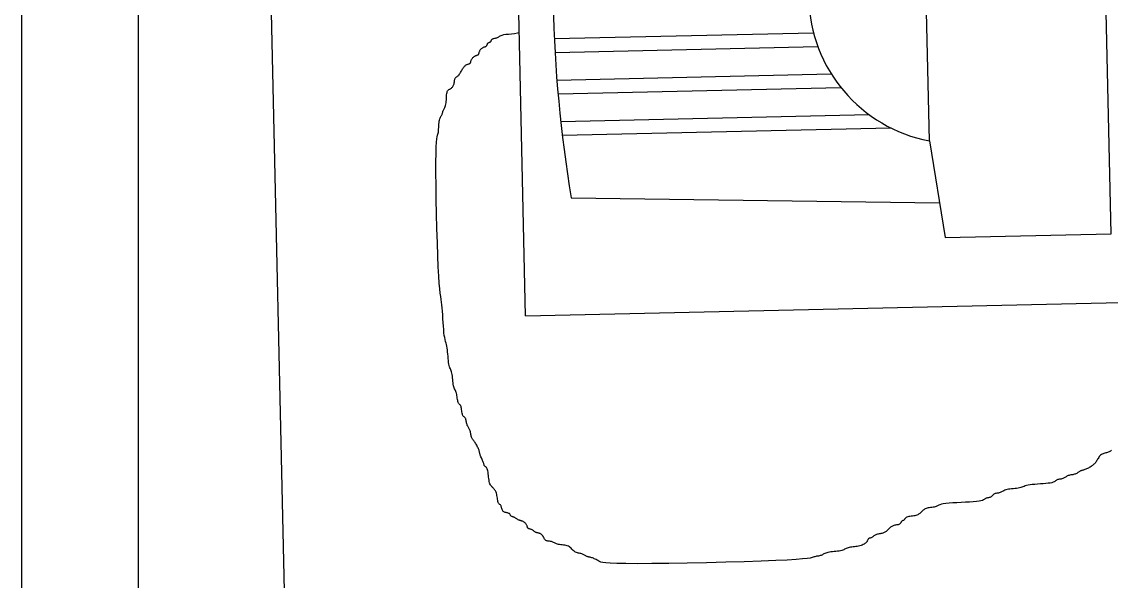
# Model space of a CAD drawing. Header units: millimetres. Extents: x 686.5 to 717.1, y 236.1 to 261.6.
# Drawn here: x 714.9115 to 715.0866, y 241.7145 to 241.8044 of the extents above; entities that cross this region are included whole.
import ezdxf

# ---------------------------------------------------------------- set-up
doc = ezdxf.new("R2010")
doc.units = ezdxf.units.MM
doc.linetypes.add('ACAD_ISO04W100', pattern=[30.5, 24, -3, 0.5, -3])
for name, color, linetype in [('3', 1, 'Continuous'), ('EJE', 4, 'ACAD_ISO04W100'), ('MUE', 2, 'Continuous'), ('MURO1', 3, 'Continuous')]:
    doc.layers.add(name, color=color, linetype=linetype)

# ---------------------------------------------------------------- blocks, each defined once
blk = doc.blocks.new('ESCRITORIO1')
at = {"layer": '3', "color": 2}
for p, q in [((0.6172, 0.41788), (-0.52447, 0.44675)), ((-0.24554, 0.32931), (-0.24491, 0.32955)), ((-0.24491, 0.32955), (-0.24425, 0.32978)), ((-0.24425, 0.32978), (-0.24354, 0.33)), ((-0.24354, 0.33), (-0.24273, 0.3302)), ((-0.24273, 0.3302), (-0.24179, 0.33037)), ((-0.24179, 0.33037), (-0.2407, 0.33049)), ((-0.2407, 0.33049), (-0.23947, 0.33058)), ((-0.23947, 0.33058), (-0.23815, 0.33064)), ((-0.23815, 0.33064), (-0.23677, 0.33069)), ((-0.23677, 0.33069), (-0.23538, 0.33074)), ((-0.23538, 0.33074), (-0.23399, 0.3308)), ((-0.23399, 0.3308), (-0.23266, 0.33089)), ((-0.23266, 0.33089), (-0.23142, 0.331)), ((-0.23142, 0.331), (-0.23029, 0.33116)), ((-0.23029, 0.33116), (-0.22923, 0.33136)), ((-0.22923, 0.33136), (-0.22819, 0.33157)), ((-0.22819, 0.33157), (-0.22712, 0.3318)), ((-0.22712, 0.3318), (-0.22597, 0.33202)), ((-0.22597, 0.33202), (-0.22468, 0.33223)), ((-0.22468, 0.33223), (-0.2232, 0.33241)), ((-0.2232, 0.33241), (-0.22148, 0.33255)), ((-0.22148, 0.33255), (-0.21948, 0.33265)), ((-0.21948, 0.33265), (-0.21727, 0.33271)), ((-0.21727, 0.33271), (-0.2149, 0.33275)), ((-0.2149, 0.33275), (-0.21247, 0.33277)), ((-0.21247, 0.33277), (-0.21003, 0.3328)), ((-0.21003, 0.3328), (-0.20767, 0.33284)), ((-0.20767, 0.33284), (-0.20545, 0.3329)), ((-0.20545, 0.3329), (-0.20346, 0.333)), ((-0.20346, 0.333), (-0.20171, 0.33314)), ((-0.20171, 0.33314), (-0.20003, 0.33332)), ((-0.20003, 0.33332), (-0.1982, 0.33351)), ((-0.1982, 0.33351), (-0.19601, 0.33371)), ((-0.19601, 0.33371), (-0.19322, 0.33389)), ((-0.19322, 0.33389), (-0.18963, 0.33404)), ((-0.18963, 0.33404), (-0.185, 0.33414)), ((-0.185, 0.33414), (-0.17911, 0.33418)), ((-0.17911, 0.33418), (-0.17186, 0.33415)), ((-0.17186, 0.33415), (-0.1635, 0.33404)), ((-0.1635, 0.33404), (-0.15443, 0.33387)), ((-0.15443, 0.33387), (-0.14502, 0.33366)), ((-0.14502, 0.33366), (-0.13566, 0.3334)), ((-0.13566, 0.3334), (-0.12672, 0.33311)), ((-0.12672, 0.33311), (-0.11858, 0.3328)), ((-0.11858, 0.3328), (-0.11162, 0.33247)), ((-0.11162, 0.33247), (-0.10613, 0.33215)), ((-0.10613, 0.33215), (-0.10198, 0.33182)), ((-0.10198, 0.33182), (-0.09896, 0.33151)), ((-0.09896, 0.33151), (-0.09686, 0.3312)), ((-0.09686, 0.3312), (-0.09544, 0.33091)), ((-0.09544, 0.33091), (-0.09451, 0.33065)), ((-0.09451, 0.33065), (-0.09384, 0.33041)), ((-0.09384, 0.33041), (-0.09322, 0.33021)), ((-0.09322, 0.33021), (-0.09247, 0.33004)), ((-0.09247, 0.33004), (-0.09159, 0.3299)), ((-0.09159, 0.3299), (-0.09061, 0.32978)), ((-0.09061, 0.32978), (-0.08958, 0.32967)), ((-0.08958, 0.32967), (-0.08852, 0.32955)), ((-0.08852, 0.32955), (-0.08748, 0.32943)), ((-0.08748, 0.32943), (-0.08649, 0.32929)), ((-0.27616, 0.32224), (-0.27593, 0.32248)), ((-0.27593, 0.32248), (-0.27565, 0.32272)), ((-0.27565, 0.32272), (-0.27529, 0.32293)), ((-0.27529, 0.32293), (-0.27484, 0.3231)), ((-0.27484, 0.3231), (-0.27427, 0.32324)), ((-0.27427, 0.32324), (-0.27361, 0.32334)), ((-0.27361, 0.32334), (-0.27289, 0.32342)), ((-0.27289, 0.32342), (-0.27213, 0.32349)), ((-0.27213, 0.32349), (-0.27137, 0.32355)), ((-0.27137, 0.32355), (-0.27065, 0.32363)), ((-0.27065, 0.32363), (-0.26999, 0.32373)), ((-0.26999, 0.32373), (-0.26942, 0.32387)), ((-0.26942, 0.32387), (-0.26897, 0.32404)), ((-0.26897, 0.32404), (-0.26861, 0.32425)), ((-0.26861, 0.32425), (-0.26831, 0.32449)), ((-0.26831, 0.32449), (-0.26805, 0.32473)), ((-0.26805, 0.32473), (-0.26778, 0.32498)), ((-0.26778, 0.32498), (-0.26749, 0.32521)), ((-0.26749, 0.32521), (-0.26713, 0.32542)), ((-0.26713, 0.32542), (-0.26667, 0.3256)), ((-0.26667, 0.3256), (-0.26611, 0.32573)), ((-0.26611, 0.32573), (-0.26544, 0.32583)), ((-0.26544, 0.32583), (-0.2647, 0.32591)), ((-0.2647, 0.32591), (-0.26391, 0.32598)), ((-0.26391, 0.32598), (-0.2631, 0.32604)), ((-0.2631, 0.32604), (-0.26229, 0.32612)), ((-0.26229, 0.32612), (-0.26152, 0.32622)), ((-0.26152, 0.32622), (-0.2608, 0.32635)), ((-0.2608, 0.32635), (-0.26016, 0.32652)), ((-0.26016, 0.32652), (-0.25958, 0.32672)), ((-0.25958, 0.32672), (-0.25902, 0.32695)), ((-0.25902, 0.32695), (-0.25847, 0.32719)), ((-0.25847, 0.32719), (-0.2579, 0.32743)), ((-0.2579, 0.32743), (-0.25729, 0.32765)), ((-0.25729, 0.32765), (-0.2566, 0.32785)), ((-0.2566, 0.32785), (-0.25581, 0.32802)), ((-0.25581, 0.32802), (-0.2549, 0.32815)), ((-0.2549, 0.32815), (-0.2539, 0.32824)), ((-0.2539, 0.32824), (-0.25284, 0.32831)), ((-0.25284, 0.32831), (-0.25175, 0.32837)), ((-0.25175, 0.32837), (-0.25065, 0.32843)), ((-0.25065, 0.32843), (-0.24959, 0.3285)), ((-0.24959, 0.3285), (-0.24859, 0.32859)), ((-0.24859, 0.32859), (-0.24769, 0.32872)), ((-0.24769, 0.32872), (-0.24689, 0.32888)), ((-0.24689, 0.32888), (-0.24619, 0.32909)), ((-0.24619, 0.32909), (-0.24554, 0.32931)), ((-0.08649, 0.32929), (-0.0856, 0.32912)), ((-0.0856, 0.32912), (-0.08482, 0.32891)), ((-0.08482, 0.32891), (-0.08415, 0.32867)), ((-0.08415, 0.32867), (-0.08358, 0.32842)), ((-0.08358, 0.32842), (-0.08309, 0.32815)), ((-0.08309, 0.32815), (-0.08266, 0.32789)), ((-0.08266, 0.32789), (-0.08228, 0.32764)), ((-0.08228, 0.32764), (-0.08193, 0.32741)), ((-0.08193, 0.32741), (-0.08159, 0.32722)), ((-0.08159, 0.32722), (-0.08126, 0.32706)), ((-0.08126, 0.32706), (-0.08092, 0.32693)), ((-0.08092, 0.32693), (-0.08059, 0.32683)), ((-0.08059, 0.32683), (-0.08025, 0.32673)), ((-0.08025, 0.32673), (-0.07992, 0.32664)), ((-0.07992, 0.32664), (-0.07958, 0.32653)), ((-0.07958, 0.32653), (-0.07925, 0.32641)), ((-0.07925, 0.32641), (-0.07892, 0.32625)), ((-0.07892, 0.32625), (-0.07858, 0.32605)), ((-0.07858, 0.32605), (-0.07823, 0.32582)), ((-0.07823, 0.32582), (-0.07785, 0.32557)), ((-0.07785, 0.32557), (-0.07742, 0.32531)), ((-0.07742, 0.32531), (-0.07693, 0.32505)), ((-0.07693, 0.32505), (-0.07636, 0.32479)), ((-0.07636, 0.32479), (-0.07569, 0.32456)), ((-0.07569, 0.32456), (-0.07491, 0.32435)), ((-0.07491, 0.32435), (-0.07401, 0.32418)), ((-0.07401, 0.32418), (-0.07303, 0.32403)), ((-0.07303, 0.32403), (-0.07199, 0.32391)), ((-0.07199, 0.32391), (-0.07093, 0.3238)), ((-0.07093, 0.3238), (-0.06989, 0.32368)), ((-0.06989, 0.32368), (-0.06892, 0.32356)), ((-0.06892, 0.32356), (-0.06803, 0.32342)), ((-0.06803, 0.32342), (-0.06729, 0.32325)), ((-0.06729, 0.32325), (-0.06669, 0.32305)), ((-0.06669, 0.32305), (-0.06625, 0.32281)), ((-0.06625, 0.32281), (-0.06592, 0.32255)), ((-0.06592, 0.32255), (-0.06568, 0.32226)), ((-0.29413, 0.31527), (-0.29357, 0.31559)), ((-0.29357, 0.31559), (-0.29303, 0.31591)), ((-0.29303, 0.31591), (-0.29254, 0.31624)), ((-0.29254, 0.31624), (-0.29207, 0.31656)), ((-0.29207, 0.31656), (-0.29163, 0.31687)), ((-0.29163, 0.31687), (-0.2912, 0.31716)), ((-0.2912, 0.31716), (-0.29077, 0.31743)), ((-0.29077, 0.31743), (-0.29033, 0.31768)), ((-0.29033, 0.31768), (-0.28987, 0.3179)), ((-0.28987, 0.3179), (-0.28938, 0.31807)), ((-0.28938, 0.31807), (-0.28885, 0.31821)), ((-0.28885, 0.31821), (-0.28829, 0.31831)), ((-0.28829, 0.31831), (-0.28771, 0.31839)), ((-0.28771, 0.31839), (-0.28711, 0.31846)), ((-0.28711, 0.31846), (-0.28652, 0.31854)), ((-0.28652, 0.31854), (-0.28594, 0.31862)), ((-0.28594, 0.31862), (-0.28538, 0.31872)), ((-0.28538, 0.31872), (-0.28485, 0.31886)), ((-0.28485, 0.31886), (-0.28436, 0.31903)), ((-0.28436, 0.31903), (-0.2839, 0.31924)), ((-0.2839, 0.31924), (-0.28346, 0.31947)), ((-0.28346, 0.31947), (-0.28303, 0.31971)), ((-0.28303, 0.31971), (-0.2826, 0.31995)), ((-0.2826, 0.31995), (-0.28216, 0.32018)), ((-0.28216, 0.32018), (-0.2817, 0.32039)), ((-0.2817, 0.32039), (-0.28121, 0.32057)), ((-0.28121, 0.32057), (-0.28068, 0.3207)), ((-0.28068, 0.3207), (-0.28013, 0.3208)), ((-0.28013, 0.3208), (-0.27956, 0.32089)), ((-0.27956, 0.32089), (-0.279, 0.32096)), ((-0.279, 0.32096), (-0.27847, 0.32103)), ((-0.27847, 0.32103), (-0.27797, 0.32112)), ((-0.27797, 0.32112), (-0.27752, 0.32122)), ((-0.27752, 0.32122), (-0.27714, 0.32136)), ((-0.27714, 0.32136), (-0.27683, 0.32154)), ((-0.27683, 0.32154), (-0.27658, 0.32176)), ((-0.27658, 0.32176), (-0.27637, 0.32199)), ((-0.27637, 0.32199), (-0.27616, 0.32224)), ((-0.06568, 0.32226), (-0.0655, 0.32195)), ((-0.0655, 0.32195), (-0.06536, 0.32162)), ((-0.06536, 0.32162), (-0.06524, 0.32129)), ((-0.06524, 0.32129), (-0.06509, 0.32095)), ((-0.06509, 0.32095), (-0.06491, 0.32061)), ((-0.06491, 0.32061), (-0.06469, 0.32027)), ((-0.06469, 0.32027), (-0.06442, 0.31994)), ((-0.06442, 0.31994), (-0.06411, 0.31963)), ((-0.06411, 0.31963), (-0.06376, 0.31934)), ((-0.06376, 0.31934), (-0.06337, 0.31907)), ((-0.06337, 0.31907), (-0.06293, 0.31883)), ((-0.06293, 0.31883), (-0.06245, 0.31863)), ((-0.06245, 0.31863), (-0.06193, 0.31847)), ((-0.06193, 0.31847), (-0.06138, 0.31834)), ((-0.06138, 0.31834), (-0.06082, 0.31823)), ((-0.06082, 0.31823), (-0.06027, 0.31813)), ((-0.06027, 0.31813), (-0.05973, 0.31803)), ((-0.05973, 0.31803), (-0.05924, 0.31792)), ((-0.05924, 0.31792), (-0.0588, 0.31779)), ((-0.0588, 0.31779), (-0.05842, 0.31763)), ((-0.05842, 0.31763), (-0.05813, 0.31744)), ((-0.05813, 0.31744), (-0.0579, 0.3172)), ((-0.0579, 0.3172), (-0.05771, 0.31694)), ((-0.05771, 0.31694), (-0.05755, 0.31665)), ((-0.05755, 0.31665), (-0.05738, 0.31634)), ((-0.05738, 0.31634), (-0.0572, 0.31602)), ((-0.0572, 0.31602), (-0.05697, 0.31568)), ((-0.05697, 0.31568), (-0.05668, 0.31534)), ((-0.05668, 0.31534), (-0.05631, 0.31499)), ((-0.3155, 0.3083), (-0.31444, 0.30836)), ((-0.31444, 0.30836), (-0.3134, 0.30842)), ((-0.3134, 0.30842), (-0.31242, 0.30849)), ((-0.31242, 0.30849), (-0.31153, 0.30858)), ((-0.31153, 0.30858), (-0.31077, 0.30871)), ((-0.31077, 0.30871), (-0.31017, 0.30889)), ((-0.31017, 0.30889), (-0.30971, 0.3091)), ((-0.30971, 0.3091), (-0.30937, 0.30933)), ((-0.30937, 0.30933), (-0.30912, 0.30957)), ((-0.30912, 0.30957), (-0.30893, 0.30982)), ((-0.30893, 0.30982), (-0.30878, 0.31006)), ((-0.30878, 0.31006), (-0.30863, 0.31027)), ((-0.30863, 0.31027), (-0.30848, 0.31046)), ((-0.30848, 0.31046), (-0.30828, 0.3106)), ((-0.30828, 0.3106), (-0.30805, 0.31071)), ((-0.30805, 0.31071), (-0.30777, 0.3108)), ((-0.30777, 0.3108), (-0.30745, 0.31088)), ((-0.30745, 0.31088), (-0.30709, 0.31096)), ((-0.30709, 0.31096), (-0.30669, 0.31104)), ((-0.30669, 0.31104), (-0.30624, 0.31115)), ((-0.30624, 0.31115), (-0.30576, 0.31129)), ((-0.30576, 0.31129), (-0.30522, 0.31146)), ((-0.30522, 0.31146), (-0.30466, 0.31167)), ((-0.30466, 0.31167), (-0.30408, 0.31189)), ((-0.30408, 0.31189), (-0.30348, 0.31213)), ((-0.30348, 0.31213), (-0.30289, 0.31237)), ((-0.30289, 0.31237), (-0.3023, 0.31259)), ((-0.3023, 0.31259), (-0.30174, 0.3128)), ((-0.30174, 0.3128), (-0.30121, 0.31297)), ((-0.30121, 0.31297), (-0.30072, 0.31311)), ((-0.30072, 0.31311), (-0.30026, 0.31322)), ((-0.30026, 0.31322), (-0.29983, 0.3133)), ((-0.29983, 0.3133), (-0.2994, 0.31338)), ((-0.2994, 0.31338), (-0.29897, 0.31345)), ((-0.29897, 0.31345), (-0.29854, 0.31354)), ((-0.29854, 0.31354), (-0.29808, 0.31364)), ((-0.29808, 0.31364), (-0.29759, 0.31378)), ((-0.29759, 0.31378), (-0.29706, 0.31396)), ((-0.29706, 0.31396), (-0.29649, 0.31417)), ((-0.29649, 0.31417), (-0.29591, 0.31441)), ((-0.29591, 0.31441), (-0.29531, 0.31468)), ((-0.29531, 0.31468), (-0.29472, 0.31497)), ((-0.29472, 0.31497), (-0.29413, 0.31527)), ((-0.05631, 0.31499), (-0.05587, 0.31464)), ((-0.05587, 0.31464), (-0.05538, 0.31429)), ((-0.05538, 0.31429), (-0.05486, 0.31394)), ((-0.05486, 0.31394), (-0.05431, 0.31359)), ((-0.05431, 0.31359), (-0.05376, 0.31324)), ((-0.05376, 0.31324), (-0.05321, 0.31289)), ((-0.05321, 0.31289), (-0.0527, 0.31254)), ((-0.0527, 0.31254), (-0.05222, 0.31219)), ((-0.05222, 0.31219), (-0.05179, 0.31184)), ((-0.05179, 0.31184), (-0.0514, 0.31149)), ((-0.0514, 0.31149), (-0.05105, 0.31115)), ((-0.05105, 0.31115), (-0.05074, 0.3108)), ((-0.05074, 0.3108), (-0.05047, 0.31046)), ((-0.05047, 0.31046), (-0.05025, 0.31011)), ((-0.05025, 0.31011), (-0.05007, 0.30977)), ((-0.05007, 0.30977), (-0.04993, 0.30943)), ((-0.04993, 0.30943), (-0.04982, 0.3091)), ((-0.04982, 0.3091), (-0.04973, 0.30877)), ((-0.04973, 0.30877), (-0.04965, 0.30847)), ((-0.04965, 0.30847), (-0.04957, 0.30818)), ((-0.33437, 0.30121), (-0.33407, 0.30139)), ((-0.33407, 0.30139), (-0.33382, 0.30161)), ((-0.33382, 0.30161), (-0.33361, 0.30184)), ((-0.33361, 0.30184), (-0.3334, 0.30209)), ((-0.3334, 0.30209), (-0.33316, 0.30233)), ((-0.33316, 0.30233), (-0.33288, 0.30257)), ((-0.33288, 0.30257), (-0.33253, 0.30278)), ((-0.33253, 0.30278), (-0.33208, 0.30295)), ((-0.33208, 0.30295), (-0.33151, 0.30309)), ((-0.33151, 0.30309), (-0.33084, 0.30319)), ((-0.33084, 0.30319), (-0.3301, 0.30327)), ((-0.3301, 0.30327), (-0.32931, 0.30333)), ((-0.32931, 0.30333), (-0.3285, 0.3034)), ((-0.3285, 0.3034), (-0.3277, 0.30348)), ((-0.3277, 0.30348), (-0.32692, 0.30357)), ((-0.32692, 0.30357), (-0.32621, 0.30371)), ((-0.32621, 0.30371), (-0.32557, 0.30388)), ((-0.32557, 0.30388), (-0.325, 0.30409)), ((-0.325, 0.30409), (-0.3245, 0.30433)), ((-0.3245, 0.30433), (-0.32405, 0.30461)), ((-0.32405, 0.30461), (-0.32364, 0.3049)), ((-0.32364, 0.3049), (-0.32326, 0.30521)), ((-0.32326, 0.30521), (-0.3229, 0.30554)), ((-0.3229, 0.30554), (-0.32255, 0.30586)), ((-0.32255, 0.30586), (-0.3222, 0.30619)), ((-0.3222, 0.30619), (-0.32184, 0.30651)), ((-0.32184, 0.30651), (-0.32144, 0.30682)), ((-0.32144, 0.30682), (-0.321, 0.30712)), ((-0.321, 0.30712), (-0.32049, 0.30739)), ((-0.32049, 0.30739), (-0.31991, 0.30763)), ((-0.31991, 0.30763), (-0.31923, 0.30784)), ((-0.31923, 0.30784), (-0.31844, 0.30801)), ((-0.31844, 0.30801), (-0.31754, 0.30814)), ((-0.31754, 0.30814), (-0.31655, 0.30823)), ((-0.31655, 0.30823), (-0.3155, 0.3083)), ((-0.04957, 0.30818), (-0.04948, 0.30792)), ((-0.04948, 0.30792), (-0.04937, 0.30769)), ((-0.04937, 0.30769), (-0.04922, 0.3075)), ((-0.04922, 0.3075), (-0.04904, 0.30735)), ((-0.04904, 0.30735), (-0.04882, 0.30722)), ((-0.04882, 0.30722), (-0.04856, 0.30712)), ((-0.04856, 0.30712), (-0.04828, 0.30703)), ((-0.04828, 0.30703), (-0.04798, 0.30693)), ((-0.04798, 0.30693), (-0.04766, 0.30683)), ((-0.04766, 0.30683), (-0.04733, 0.3067)), ((-0.04733, 0.3067), (-0.047, 0.30654)), ((-0.047, 0.30654), (-0.04667, 0.30635)), ((-0.04667, 0.30635), (-0.04634, 0.30611)), ((-0.04634, 0.30611), (-0.04603, 0.30585)), ((-0.04603, 0.30585), (-0.04573, 0.30556)), ((-0.04573, 0.30556), (-0.04545, 0.30524)), ((-0.04545, 0.30524), (-0.0452, 0.30492)), ((-0.0452, 0.30492), (-0.04498, 0.30458)), ((-0.04498, 0.30458), (-0.0448, 0.30424)), ((-0.0448, 0.30424), (-0.04466, 0.3039)), ((-0.04466, 0.3039), (-0.04455, 0.30357)), ((-0.04455, 0.30357), (-0.04447, 0.30324)), ((-0.04447, 0.30324), (-0.04439, 0.30294)), ((-0.04439, 0.30294), (-0.04431, 0.30265)), ((-0.04431, 0.30265), (-0.04422, 0.30239)), ((-0.04422, 0.30239), (-0.04411, 0.30216)), ((-0.04411, 0.30216), (-0.04396, 0.30197)), ((-0.04396, 0.30197), (-0.04378, 0.30181)), ((-0.04378, 0.30181), (-0.04355, 0.30169)), ((-0.04355, 0.30169), (-0.0433, 0.30159)), ((-0.0433, 0.30159), (-0.04302, 0.3015)), ((-0.04302, 0.3015), (-0.04271, 0.3014)), ((-0.04271, 0.3014), (-0.0424, 0.3013)), ((-0.34176, 0.29414), (-0.34166, 0.29443)), ((-0.34166, 0.29443), (-0.34156, 0.29468)), ((-0.34156, 0.29468), (-0.34144, 0.2949)), ((-0.34144, 0.2949), (-0.34128, 0.29509)), ((-0.34128, 0.29509), (-0.34109, 0.29523)), ((-0.34109, 0.29523), (-0.34087, 0.29535)), ((-0.34087, 0.29535), (-0.34062, 0.29546)), ((-0.34062, 0.29546), (-0.34037, 0.29557)), ((-0.34037, 0.29557), (-0.34011, 0.2957)), ((-0.34011, 0.2957), (-0.33987, 0.29588)), ((-0.33987, 0.29588), (-0.33964, 0.2961)), ((-0.33964, 0.2961), (-0.33945, 0.29639)), ((-0.33945, 0.29639), (-0.33929, 0.29676)), ((-0.33929, 0.29676), (-0.33915, 0.2972)), ((-0.33915, 0.2972), (-0.33903, 0.29768)), ((-0.33903, 0.29768), (-0.3389, 0.29818)), ((-0.3389, 0.29818), (-0.33874, 0.29868)), ((-0.33874, 0.29868), (-0.33856, 0.29915)), ((-0.33856, 0.29915), (-0.33831, 0.29959)), ((-0.33831, 0.29959), (-0.33801, 0.29995)), ((-0.33801, 0.29995), (-0.33762, 0.30024)), ((-0.33762, 0.30024), (-0.33718, 0.30046)), ((-0.33718, 0.30046), (-0.33669, 0.30063)), ((-0.33669, 0.30063), (-0.33619, 0.30075)), ((-0.33619, 0.30075), (-0.33568, 0.30086)), ((-0.33568, 0.30086), (-0.3352, 0.30096)), ((-0.3352, 0.30096), (-0.33475, 0.30107)), ((-0.33475, 0.30107), (-0.33437, 0.30121)), ((-0.0424, 0.3013), (-0.04207, 0.30117)), ((-0.04207, 0.30117), (-0.04173, 0.30101)), ((-0.04173, 0.30101), (-0.0414, 0.30082)), ((-0.0414, 0.30082), (-0.04108, 0.30058)), ((-0.04108, 0.30058), (-0.04076, 0.30032)), ((-0.04076, 0.30032), (-0.04047, 0.30002)), ((-0.04047, 0.30002), (-0.04019, 0.29971)), ((-0.04019, 0.29971), (-0.03994, 0.29939)), ((-0.03994, 0.29939), (-0.03972, 0.29905)), ((-0.03972, 0.29905), (-0.03954, 0.29871)), ((-0.03954, 0.29871), (-0.0394, 0.29837)), ((-0.0394, 0.29837), (-0.03929, 0.29803)), ((-0.03929, 0.29803), (-0.0392, 0.29771)), ((-0.0392, 0.29771), (-0.03912, 0.2974)), ((-0.03912, 0.2974), (-0.03905, 0.29712)), ((-0.03905, 0.29712), (-0.03896, 0.29686)), ((-0.03896, 0.29686), (-0.03884, 0.29663)), ((-0.03884, 0.29663), (-0.0387, 0.29644)), ((-0.0387, 0.29644), (-0.03851, 0.29628)), ((-0.03851, 0.29628), (-0.0383, 0.29616)), ((-0.0383, 0.29616), (-0.03806, 0.29606)), ((-0.03806, 0.29606), (-0.03781, 0.29596)), ((-0.03781, 0.29596), (-0.03756, 0.29587)), ((-0.03756, 0.29587), (-0.03732, 0.29577)), ((-0.03732, 0.29577), (-0.03711, 0.29565)), ((-0.03711, 0.29565), (-0.03692, 0.29549)), ((-0.03692, 0.29549), (-0.03678, 0.2953)), ((-0.03678, 0.2953), (-0.03666, 0.29508)), ((-0.03666, 0.29508), (-0.03657, 0.29483)), ((-0.03657, 0.29483), (-0.03649, 0.29458)), ((-0.03649, 0.29458), (-0.03641, 0.29433)), ((-0.03641, 0.29433), (-0.03632, 0.29408)), ((-0.34527, 0.2872), (-0.34507, 0.28754)), ((-0.34507, 0.28754), (-0.34492, 0.28787)), ((-0.34492, 0.28787), (-0.34479, 0.2882)), ((-0.34479, 0.2882), (-0.34469, 0.28854)), ((-0.34469, 0.28854), (-0.34459, 0.28887)), ((-0.34459, 0.28887), (-0.3445, 0.28921)), ((-0.3445, 0.28921), (-0.34439, 0.28954)), ((-0.34439, 0.28954), (-0.34426, 0.28988)), ((-0.34426, 0.28988), (-0.34411, 0.29021)), ((-0.34411, 0.29021), (-0.34391, 0.29054)), ((-0.34391, 0.29054), (-0.34368, 0.29087)), ((-0.34368, 0.29087), (-0.34343, 0.29121)), ((-0.34343, 0.29121), (-0.34317, 0.29154)), ((-0.34317, 0.29154), (-0.34291, 0.29187)), ((-0.34291, 0.29187), (-0.34266, 0.2922)), ((-0.34266, 0.2922), (-0.34244, 0.29253)), ((-0.34244, 0.29253), (-0.34224, 0.29286)), ((-0.34224, 0.29286), (-0.34208, 0.2932)), ((-0.34208, 0.2932), (-0.34195, 0.29352)), ((-0.34195, 0.29352), (-0.34185, 0.29384)), ((-0.34185, 0.29384), (-0.34176, 0.29414)), ((-0.03632, 0.29408), (-0.03621, 0.29386)), ((-0.03621, 0.29386), (-0.03607, 0.29367)), ((-0.03607, 0.29367), (-0.03588, 0.29352)), ((-0.03588, 0.29352), (-0.03567, 0.29339)), ((-0.03567, 0.29339), (-0.03543, 0.29327)), ((-0.03543, 0.29327), (-0.03518, 0.29314)), ((-0.03518, 0.29314), (-0.03493, 0.293)), ((-0.03493, 0.293), (-0.0347, 0.29281)), ((-0.0347, 0.29281), (-0.03448, 0.29258)), ((-0.03448, 0.29258), (-0.0343, 0.29228)), ((-0.0343, 0.29228), (-0.03416, 0.2919)), ((-0.03416, 0.2919), (-0.03406, 0.29145)), ((-0.03406, 0.29145), (-0.03397, 0.29097)), ((-0.03397, 0.29097), (-0.0339, 0.29047)), ((-0.0339, 0.29047), (-0.03382, 0.28996)), ((-0.03382, 0.28996), (-0.03374, 0.28948)), ((-0.03374, 0.28948), (-0.03363, 0.28904)), ((-0.03363, 0.28904), (-0.03349, 0.28866)), ((-0.03349, 0.28866), (-0.03331, 0.28835)), ((-0.03331, 0.28835), (-0.0331, 0.28806)), ((-0.0331, 0.28806), (-0.03287, 0.28775)), ((-0.03287, 0.28775), (-0.03263, 0.28734)), ((-0.03263, 0.28734), (-0.03239, 0.28679)), ((-0.35205, 0.28029), (-0.3518, 0.28062)), ((-0.3518, 0.28062), (-0.35154, 0.28095)), ((-0.35154, 0.28095), (-0.35128, 0.28128)), ((-0.35128, 0.28128), (-0.35104, 0.28161)), ((-0.35104, 0.28161), (-0.35081, 0.28194)), ((-0.35081, 0.28194), (-0.35061, 0.28228)), ((-0.35061, 0.28228), (-0.35045, 0.28261)), ((-0.35045, 0.28261), (-0.35033, 0.28294)), ((-0.35033, 0.28294), (-0.35022, 0.28326)), ((-0.35022, 0.28326), (-0.35013, 0.28356)), ((-0.35013, 0.28356), (-0.35003, 0.28384)), ((-0.35003, 0.28384), (-0.34993, 0.28409)), ((-0.34993, 0.28409), (-0.34981, 0.28432)), ((-0.34981, 0.28432), (-0.34965, 0.2845)), ((-0.34965, 0.2845), (-0.34946, 0.28465)), ((-0.34946, 0.28465), (-0.34923, 0.28476)), ((-0.34923, 0.28476), (-0.34897, 0.28485)), ((-0.34897, 0.28485), (-0.34869, 0.28493)), ((-0.34869, 0.28493), (-0.34838, 0.28501)), ((-0.34838, 0.28501), (-0.34806, 0.28509)), ((-0.34806, 0.28509), (-0.34772, 0.2852)), ((-0.34772, 0.2852), (-0.34738, 0.28534)), ((-0.34738, 0.28534), (-0.34704, 0.28552)), ((-0.34704, 0.28552), (-0.3467, 0.28574)), ((-0.3467, 0.28574), (-0.34638, 0.28599)), ((-0.34638, 0.28599), (-0.34606, 0.28627)), ((-0.34606, 0.28627), (-0.34577, 0.28656)), ((-0.34577, 0.28656), (-0.34551, 0.28688)), ((-0.34551, 0.28688), (-0.34527, 0.2872)), ((-0.03239, 0.28679), (-0.03217, 0.28603)), ((-0.03217, 0.28603), (-0.03197, 0.28501)), ((-0.03197, 0.28501), (-0.03182, 0.28366)), ((-0.03182, 0.28366), (-0.03171, 0.28198)), ((-0.03171, 0.28198), (-0.03161, 0.28005)), ((-0.3582, 0.27309), (-0.35804, 0.27347)), ((-0.35804, 0.27347), (-0.35784, 0.27376)), ((-0.35784, 0.27376), (-0.35761, 0.27398)), ((-0.35761, 0.27398), (-0.35735, 0.27415)), ((-0.35735, 0.27415), (-0.35706, 0.27428)), ((-0.35706, 0.27428), (-0.35675, 0.2744)), ((-0.35675, 0.2744), (-0.35643, 0.2745)), ((-0.35643, 0.2745), (-0.35609, 0.27462)), ((-0.35609, 0.27462), (-0.35575, 0.27476)), ((-0.35575, 0.27476), (-0.35541, 0.27494)), ((-0.35541, 0.27494), (-0.35507, 0.27516)), ((-0.35507, 0.27516), (-0.35475, 0.2754)), ((-0.35475, 0.2754), (-0.35444, 0.27568)), ((-0.35444, 0.27568), (-0.35414, 0.27598)), ((-0.35414, 0.27598), (-0.35388, 0.27629)), ((-0.35388, 0.27629), (-0.35364, 0.27662)), ((-0.35364, 0.27662), (-0.35345, 0.27695)), ((-0.35345, 0.27695), (-0.35329, 0.27728)), ((-0.35329, 0.27728), (-0.35316, 0.27762)), ((-0.35316, 0.27762), (-0.35306, 0.27795)), ((-0.35306, 0.27795), (-0.35296, 0.27829)), ((-0.35296, 0.27829), (-0.35287, 0.27862)), ((-0.35287, 0.27862), (-0.35276, 0.27896)), ((-0.35276, 0.27896), (-0.35264, 0.27929)), ((-0.35264, 0.27929), (-0.35248, 0.27962)), ((-0.35248, 0.27962), (-0.35228, 0.27996)), ((-0.35228, 0.27996), (-0.35205, 0.28029)), ((-0.21322, 0.27969), (-0.22333, -0.12019)), ((-0.21322, 0.27969), (0.18665, 0.26957)), ((-0.03161, 0.28005), (-0.03148, 0.27803)), ((-0.03148, 0.27803), (-0.03128, 0.27606)), ((-0.03128, 0.27606), (-0.03111, 0.27508)), ((-0.36074, 0.26607), (-0.3605, 0.26663)), ((-0.3605, 0.26663), (-0.36025, 0.26714)), ((-0.36025, 0.26714), (-0.35999, 0.26761)), ((-0.35999, 0.26761), (-0.35972, 0.26806)), ((-0.35972, 0.26806), (-0.35947, 0.2685)), ((-0.35947, 0.2685), (-0.35924, 0.26896)), ((-0.35924, 0.26896), (-0.35904, 0.26944)), ((-0.35904, 0.26944), (-0.35888, 0.26996)), ((-0.35888, 0.26996), (-0.35874, 0.27051)), ((-0.35874, 0.27051), (-0.35863, 0.27107)), ((-0.35863, 0.27107), (-0.35853, 0.27162)), ((-0.35853, 0.27162), (-0.35843, 0.27216)), ((-0.35843, 0.27216), (-0.35832, 0.27265)), ((-0.35832, 0.27265), (-0.3582, 0.27309)), ((-0.36245, 0.25918), (-0.36213, 0.25989)), ((-0.36213, 0.25989), (-0.36189, 0.26066)), ((-0.36189, 0.26066), (-0.36169, 0.26147)), ((-0.36169, 0.26147), (-0.36153, 0.26231)), ((-0.36153, 0.26231), (-0.36139, 0.26314)), ((-0.36139, 0.26314), (-0.36125, 0.26396)), ((-0.36125, 0.26396), (-0.36111, 0.26473)), ((-0.36111, 0.26473), (-0.36094, 0.26544)), ((-0.36094, 0.26544), (-0.36074, 0.26607)), ((-0.36731, 0.25184), (-0.36719, 0.25241)), ((-0.36719, 0.25241), (-0.36705, 0.253)), ((-0.36705, 0.253), (-0.3669, 0.25358)), ((-0.3669, 0.25358), (-0.36671, 0.25416)), ((-0.36671, 0.25416), (-0.36646, 0.25471)), ((-0.36646, 0.25471), (-0.36615, 0.25522)), ((-0.36615, 0.25522), (-0.36576, 0.2557)), ((-0.36576, 0.2557), (-0.36531, 0.25615)), ((-0.36531, 0.25615), (-0.36482, 0.25659)), ((-0.36482, 0.25659), (-0.36431, 0.25703)), ((-0.36431, 0.25703), (-0.36379, 0.2575)), ((-0.36379, 0.2575), (-0.3633, 0.258)), ((-0.3633, 0.258), (-0.36284, 0.25855)), ((-0.36284, 0.25855), (-0.36245, 0.25918)), ((-0.06275, 0.25229), (-0.06721, 0.07579)), ((-0.04496, 0.25265), (-0.04923, 0.0836)), ((-0.03607, 0.2527), (-0.04028, 0.08596)), ((-0.37031, 0.24502), (-0.37018, 0.24546)), ((-0.37018, 0.24546), (-0.37008, 0.24588)), ((-0.37008, 0.24588), (-0.36998, 0.24627)), ((-0.36998, 0.24627), (-0.36988, 0.24663)), ((-0.36988, 0.24663), (-0.36978, 0.24699)), ((-0.36978, 0.24699), (-0.36965, 0.24733)), ((-0.36965, 0.24733), (-0.36949, 0.24766)), ((-0.36949, 0.24766), (-0.3693, 0.24799)), ((-0.3693, 0.24799), (-0.36907, 0.24833)), ((-0.36907, 0.24833), (-0.36882, 0.24868)), ((-0.36882, 0.24868), (-0.36856, 0.24904)), ((-0.36856, 0.24904), (-0.3683, 0.24943)), ((-0.3683, 0.24943), (-0.36805, 0.24984)), ((-0.36805, 0.24984), (-0.36782, 0.25028)), ((-0.36782, 0.25028), (-0.36762, 0.25076)), ((-0.36762, 0.25076), (-0.36745, 0.25128)), ((-0.36745, 0.25128), (-0.36731, 0.25184)), ((-0.13879, 0.24668), (-0.15323, 0.01016)), ((-0.09836, 0.25049), (-0.10371, 0.03919)), ((-0.08946, 0.25108), (-0.09447, 0.05281)), ((-0.07165, 0.25198), (-0.07625, 0.07001)), ((-0.37389, 0.23763), (-0.37354, 0.23884)), ((-0.37354, 0.23884), (-0.37319, 0.23958)), ((-0.37319, 0.23958), (-0.37284, 0.2401)), ((-0.37284, 0.2401), (-0.37249, 0.24061)), ((-0.37249, 0.24061), (-0.37214, 0.24116)), ((-0.37214, 0.24116), (-0.37181, 0.24173)), ((-0.37181, 0.24173), (-0.37149, 0.24231)), ((-0.37149, 0.24231), (-0.37119, 0.24289)), ((-0.37119, 0.24289), (-0.37092, 0.24346)), ((-0.37092, 0.24346), (-0.37068, 0.24402)), ((-0.37068, 0.24402), (-0.37047, 0.24454)), ((-0.37047, 0.24454), (-0.37031, 0.24502)), ((-0.37496, 0.22857), (-0.3746, 0.23275)), ((-0.3746, 0.23275), (-0.37424, 0.23569)), ((-0.37424, 0.23569), (-0.37389, 0.23763)), ((-0.37533, 0.22288), (-0.37496, 0.22857)), ((-0.37571, 0.21542), (-0.37533, 0.22288)), ((-0.3761, 0.20607), (-0.37571, 0.21542)), ((-0.37648, 0.1952), (-0.3761, 0.20607)), ((-0.37684, 0.18331), (-0.37648, 0.1952)), ((-0.37718, 0.17092), (-0.37684, 0.18331)), ((-0.37747, 0.15852), (-0.37718, 0.17092)), ((-0.3777, 0.14664), (-0.37747, 0.15852)), ((-0.37787, 0.13576), (-0.3777, 0.14664)), ((-0.37796, 0.1264), (-0.37787, 0.13576)), ((-0.37796, 0.11893), (-0.37796, 0.1264)), ((-0.37789, 0.11323), (-0.37796, 0.11893)), ((-0.37775, 0.10903), (-0.37789, 0.11323)), ((-0.37758, 0.10608), (-0.37775, 0.10903)), ((-0.37737, 0.10413), (-0.37758, 0.10608)), ((-0.37716, 0.1029), (-0.37737, 0.10413)), ((-0.37696, 0.10215), (-0.37716, 0.1029)), ((-0.37679, 0.10162), (-0.37696, 0.10215)), ((-0.37665, 0.10109), (-0.37679, 0.10162)), ((-0.37655, 0.10053), (-0.37665, 0.10109)), ((-0.37647, 0.09995), (-0.37655, 0.10053)), ((-0.3764, 0.09936), (-0.37647, 0.09995)), ((-0.37632, 0.09877), (-0.3764, 0.09936)), ((-0.37624, 0.09819), (-0.37632, 0.09877)), ((-0.37614, 0.09763), (-0.37624, 0.09819)), ((-0.376, 0.0971), (-0.37614, 0.09763)), ((-0.37583, 0.09661), (-0.376, 0.0971)), ((-0.37562, 0.09613), (-0.37583, 0.09661)), ((-0.37539, 0.09566), (-0.37562, 0.09613)), ((-0.37515, 0.09517), (-0.37539, 0.09566)), ((-0.37491, 0.09463), (-0.37515, 0.09517)), ((-0.37469, 0.09403), (-0.37491, 0.09463)), ((-0.37448, 0.09335), (-0.37469, 0.09403)), ((-0.37432, 0.09256), (-0.37448, 0.09335)), ((-0.37419, 0.09165), (-0.37432, 0.09256)), ((-0.3741, 0.09066), (-0.37419, 0.09165)), ((-0.37403, 0.08959), (-0.3741, 0.09066)), ((-0.37397, 0.0885), (-0.37403, 0.08959)), ((-0.37391, 0.08741), (-0.37397, 0.0885)), ((-0.37384, 0.08635), (-0.37391, 0.08741)), ((-0.37375, 0.08535), (-0.37384, 0.08635)), ((-0.37362, 0.08444), (-0.37375, 0.08535)), ((-0.37345, 0.08365), (-0.37362, 0.08444)), ((-0.37325, 0.08296), (-0.37345, 0.08365)), ((-0.37303, 0.08235), (-0.37325, 0.08296)), ((-0.37279, 0.08178), (-0.37303, 0.08235)), ((-0.37255, 0.08123), (-0.37279, 0.08178)), ((-0.37232, 0.08068), (-0.37255, 0.08123)), ((-0.37212, 0.08009), (-0.37232, 0.08068)), ((-0.37195, 0.07945), (-0.37212, 0.08009)), ((-0.37182, 0.07873), (-0.37195, 0.07945)), ((-0.37172, 0.07795), (-0.37182, 0.07873)), ((-0.37164, 0.07711), (-0.37172, 0.07795)), ((-0.37158, 0.07624), (-0.37164, 0.07711)), ((-0.37151, 0.07534), (-0.37158, 0.07624)), ((-0.37144, 0.07444), (-0.37151, 0.07534)), ((-0.37134, 0.07355), (-0.37144, 0.07444)), ((-0.37122, 0.07268), (-0.37134, 0.07355)), ((-0.37105, 0.07186), (-0.37122, 0.07268)), ((-0.37084, 0.07108), (-0.37105, 0.07186)), ((-0.3706, 0.07035), (-0.37084, 0.07108)), ((-0.37034, 0.06968), (-0.3706, 0.07035)), ((-0.37005, 0.06907), (-0.37034, 0.06968)), ((-0.36974, 0.06853), (-0.37005, 0.06907)), ((-0.36942, 0.06807), (-0.36974, 0.06853)), ((-0.36909, 0.06768), (-0.36942, 0.06807)), ((-0.36876, 0.06737), (-0.36909, 0.06768)), ((-0.36844, 0.06714), (-0.36876, 0.06737)), ((-0.36812, 0.06695), (-0.36844, 0.06714)), ((-0.36782, 0.06681), (-0.36812, 0.06695)), ((-0.36754, 0.06668), (-0.36782, 0.06681)), ((-0.36728, 0.06656), (-0.36754, 0.06668)), ((-0.36706, 0.06643), (-0.36728, 0.06656)), ((-0.36688, 0.06628), (-0.36706, 0.06643)), ((-0.36673, 0.06608), (-0.36688, 0.06628)), ((-0.36662, 0.06585), (-0.36673, 0.06608)), ((-0.36653, 0.06559), (-0.36662, 0.06585)), ((-0.36645, 0.06531), (-0.36653, 0.06559)), ((-0.36637, 0.065), (-0.36645, 0.06531)), ((-0.36628, 0.06468), (-0.36637, 0.065)), ((-0.36617, 0.06434), (-0.36628, 0.06468)), ((-0.36603, 0.064), (-0.36617, 0.06434)), ((-0.36585, 0.06366), (-0.36603, 0.064)), ((-0.36564, 0.06331), (-0.36585, 0.06366)), ((-0.36541, 0.06295), (-0.36564, 0.06331)), ((-0.36517, 0.06258), (-0.36541, 0.06295)), ((-0.36493, 0.06218), (-0.36517, 0.06258)), ((-0.3647, 0.06176), (-0.36493, 0.06218)), ((-0.36449, 0.0613), (-0.3647, 0.06176)), ((-0.36431, 0.06081), (-0.36449, 0.0613)), ((-0.36418, 0.06028), (-0.36431, 0.06081)), ((-0.36407, 0.05972), (-0.36418, 0.06028)), ((-0.36399, 0.05914), (-0.36407, 0.05972)), ((-0.36392, 0.05855), (-0.36399, 0.05914)), ((-0.36385, 0.05796), (-0.36392, 0.05855)), ((-0.36377, 0.05738), (-0.36385, 0.05796)), ((-0.36366, 0.05682), (-0.36377, 0.05738)), ((-0.36353, 0.05629), (-0.36366, 0.05682)), ((-0.36335, 0.0558), (-0.36353, 0.05629)), ((-0.36314, 0.05535), (-0.36335, 0.0558)), ((-0.36289, 0.05492), (-0.36314, 0.05535)), ((-0.36262, 0.05453), (-0.36289, 0.05492)), ((-0.36232, 0.05415), (-0.36262, 0.05453)), ((-0.36201, 0.05379), (-0.36232, 0.05415)), ((-0.36169, 0.05343), (-0.36201, 0.05379)), ((-0.36136, 0.05309), (-0.36169, 0.05343)), ((-0.36103, 0.05274), (-0.36136, 0.05309)), ((-0.36071, 0.05239), (-0.36103, 0.05274)), ((-0.3604, 0.05203), (-0.36071, 0.05239)), ((-0.3601, 0.05165), (-0.3604, 0.05203)), ((-0.35983, 0.05125), (-0.3601, 0.05165)), ((-0.35958, 0.05083), (-0.35983, 0.05125)), ((-0.35936, 0.05037), (-0.35958, 0.05083)), ((-0.35919, 0.04988), (-0.35936, 0.05037)), ((-0.35905, 0.04936), (-0.35919, 0.04988)), ((-0.35895, 0.0488), (-0.35905, 0.04936)), ((-0.35887, 0.04824), (-0.35895, 0.0488)), ((-0.35879, 0.04768), (-0.35887, 0.04824)), ((-0.35872, 0.04714), (-0.35879, 0.04768)), ((-0.35864, 0.04664), (-0.35872, 0.04714)), ((-0.35853, 0.04619), (-0.35864, 0.04664)), ((-0.35839, 0.04581), (-0.35853, 0.04619)), ((-0.35821, 0.04551), (-0.35839, 0.04581)), ((-0.358, 0.04528), (-0.35821, 0.04551)), ((-0.35776, 0.04509), (-0.358, 0.04528)), ((-0.35751, 0.04495), (-0.35776, 0.04509)), ((-0.35726, 0.04482), (-0.35751, 0.04495)), ((-0.35703, 0.0447), (-0.35726, 0.04482)), ((-0.35681, 0.04457), (-0.35703, 0.0447)), ((-0.35662, 0.04442), (-0.35681, 0.04457)), ((-0.35648, 0.04423), (-0.35662, 0.04442)), ((-0.35637, 0.04401), (-0.35648, 0.04423)), ((-0.35628, 0.04376), (-0.35637, 0.04401)), ((-0.3562, 0.04351), (-0.35628, 0.04376)), ((-0.35612, 0.04326), (-0.3562, 0.04351)), ((-0.35603, 0.04301), (-0.35612, 0.04326)), ((-0.35591, 0.04279), (-0.35603, 0.04301)), ((-0.35577, 0.0426), (-0.35591, 0.04279)), ((-0.35559, 0.04244), (-0.35577, 0.0426)), ((-0.35537, 0.04231), (-0.35559, 0.04244)), ((-0.35513, 0.04217), (-0.35537, 0.04231)), ((-0.35488, 0.04201), (-0.35513, 0.04217)), ((-0.35464, 0.04181), (-0.35488, 0.04201)), ((-0.3544, 0.04155), (-0.35464, 0.04181)), ((-0.35419, 0.04121), (-0.3544, 0.04155)), ((-0.35402, 0.04075), (-0.35419, 0.04121)), ((-0.35388, 0.04019), (-0.35402, 0.04075)), ((-0.35378, 0.03952), (-0.35388, 0.04019)), ((-0.3537, 0.03878), (-0.35378, 0.03952)), ((-0.35364, 0.03799), (-0.3537, 0.03878)), ((-0.35357, 0.03718), (-0.35364, 0.03799)), ((-0.35349, 0.03638), (-0.35357, 0.03718)), ((-0.35339, 0.0356), (-0.35349, 0.03638)), ((-0.35326, 0.03489), (-0.35339, 0.0356)), ((-0.35309, 0.03425), (-0.35326, 0.03489)), ((-0.35288, 0.03368), (-0.35309, 0.03425)), ((-0.35263, 0.03318), (-0.35288, 0.03368)), ((-0.35236, 0.03273), (-0.35263, 0.03318)), ((-0.35207, 0.03232), (-0.35236, 0.03273)), ((-0.35176, 0.03194), (-0.35207, 0.03232)), ((-0.35143, 0.03158), (-0.35176, 0.03194)), ((-0.3511, 0.03123), (-0.35143, 0.03158)), ((-0.35078, 0.03088), (-0.3511, 0.03123)), ((-0.35045, 0.03053), (-0.35078, 0.03088)), ((-0.35014, 0.03015), (-0.35045, 0.03053)), ((-0.34985, 0.02974), (-0.35014, 0.03015)), ((-0.34958, 0.02929), (-0.34985, 0.02974)), ((-0.34933, 0.02878), (-0.34958, 0.02929)), ((-0.34912, 0.02822), (-0.34933, 0.02878)), ((-0.34895, 0.02758), (-0.34912, 0.02822)), ((-0.34881, 0.02686), (-0.34895, 0.02758)), ((-0.34872, 0.02609), (-0.34881, 0.02686)), ((-0.34864, 0.02528), (-0.34872, 0.02609)), ((-0.34857, 0.02448), (-0.34864, 0.02528)), ((-0.34851, 0.02369), (-0.34857, 0.02448)), ((-0.34843, 0.02295), (-0.34851, 0.02369)), ((-0.34833, 0.02228), (-0.34843, 0.02295)), ((-0.34819, 0.02171), (-0.34833, 0.02228)), ((-0.34802, 0.02125), (-0.34819, 0.02171)), ((-0.34781, 0.02084), (-0.34802, 0.02125)), ((-0.34758, 0.02041), (-0.34781, 0.02084)), ((-0.34734, 0.01989), (-0.34758, 0.02041)), ((-0.34711, 0.0192), (-0.34734, 0.01989)), ((-0.34689, 0.01826), (-0.34711, 0.0192)), ((-0.3467, 0.01701), (-0.34689, 0.01826)), ((-0.34655, 0.01537), (-0.3467, 0.01701)), ((-0.34646, 0.0133), (-0.34655, 0.01537)), ((-0.11321, 0.01485), (-0.17564, 0.00754)), ((-0.11321, 0.01485), (0.07339, 0.01013)), ((-0.3464, 0.01088), (-0.34646, 0.0133)), ((-0.34637, 0.00823), (-0.3464, 0.01088)), ((-0.34635, 0.00547), (-0.34637, 0.00823)), ((-0.17564, 0.00754), (-0.17834, -0.0991)), ((-0.34634, 0.0027), (-0.34635, 0.00547)), ((-0.34631, 0.00005), (-0.34634, 0.0027)), ((-0.34625, -0.00237), (-0.34631, 0.00005)), ((-0.34615, -0.00444), (-0.34625, -0.00237)), ((-0.34601, -0.00608), (-0.34615, -0.00444)), ((-0.34582, -0.00732), (-0.34601, -0.00608)), ((-0.3456, -0.00824), (-0.34582, -0.00732)), ((-0.34537, -0.0089), (-0.3456, -0.00824)), ((-0.34513, -0.00937), (-0.34537, -0.0089)), ((-0.34489, -0.00972), (-0.34513, -0.00937)), ((-0.34468, -0.01002), (-0.34489, -0.00972)), ((-0.3445, -0.01033), (-0.34468, -0.01002)), ((-0.34436, -0.01071), (-0.3445, -0.01033)), ((-0.34426, -0.01115), (-0.34436, -0.01071)), ((-0.34417, -0.01163), (-0.34426, -0.01115)), ((-0.3441, -0.01214), (-0.34417, -0.01163)), ((-0.34402, -0.01264), (-0.3441, -0.01214)), ((-0.34394, -0.01313), (-0.34402, -0.01264)), ((-0.34383, -0.01357), (-0.34394, -0.01313)), ((-0.34369, -0.01395), (-0.34383, -0.01357)), ((-0.34351, -0.01425), (-0.34369, -0.01395)), ((-0.3433, -0.01449), (-0.34351, -0.01425)), ((-0.34306, -0.01469), (-0.3433, -0.01449)), ((-0.34282, -0.01487), (-0.34306, -0.01469)), ((-0.34257, -0.01505), (-0.34282, -0.01487)), ((-0.34233, -0.01525), (-0.34257, -0.01505)), ((-0.34212, -0.01549), (-0.34233, -0.01525)), ((-0.34194, -0.01579), (-0.34212, -0.01549)), ((-0.3418, -0.01617), (-0.34194, -0.01579)), ((-0.34169, -0.01662), (-0.3418, -0.01617)), ((-0.34161, -0.01712), (-0.34169, -0.01662)), ((-0.34154, -0.01766), (-0.34161, -0.01712)), ((-0.34146, -0.01822), (-0.34154, -0.01766)), ((-0.34138, -0.01878), (-0.34146, -0.01822)), ((-0.34128, -0.01933), (-0.34138, -0.01878)), ((-0.34114, -0.01986), (-0.34128, -0.01933)), ((-0.34097, -0.02035), (-0.34114, -0.01986)), ((-0.34076, -0.02083), (-0.34097, -0.02035)), ((-0.34053, -0.0213), (-0.34076, -0.02083)), ((-0.34029, -0.02179), (-0.34053, -0.0213)), ((-0.34005, -0.02233), (-0.34029, -0.02179)), ((-0.33983, -0.02293), (-0.34005, -0.02233)), ((-0.33962, -0.02361), (-0.33983, -0.02293)), ((-0.33946, -0.0244), (-0.33962, -0.02361)), ((-0.33933, -0.02531), (-0.33946, -0.0244)), ((-0.33924, -0.02631), (-0.33933, -0.02531)), ((-0.33917, -0.02737), (-0.33924, -0.02631)), ((-0.33911, -0.02846), (-0.33917, -0.02737)), ((-0.33905, -0.02955), (-0.33911, -0.02846)), ((-0.33898, -0.03062), (-0.33905, -0.02955)), ((-0.33889, -0.03161), (-0.33898, -0.03062)), ((-0.33876, -0.03252), (-0.33889, -0.03161)), ((-0.33859, -0.03331), (-0.33876, -0.03252)), ((-0.33839, -0.03403), (-0.33859, -0.03331)), ((-0.33817, -0.03471), (-0.33839, -0.03403)), ((-0.33793, -0.03541), (-0.33817, -0.03471)), ((-0.3377, -0.03617), (-0.33793, -0.03541)), ((-0.33748, -0.03704), (-0.3377, -0.03617)), ((-0.33729, -0.03807), (-0.33748, -0.03704)), ((-0.33713, -0.03931), (-0.33729, -0.03807)), ((-0.33702, -0.04078), (-0.33713, -0.03931)), ((-0.33694, -0.04243), (-0.33702, -0.04078)), ((-0.33689, -0.04419), (-0.33694, -0.04243)), ((-0.33685, -0.04601), (-0.33689, -0.04419)), ((-0.33681, -0.0478), (-0.33685, -0.04601)), ((-0.33676, -0.0495), (-0.33681, -0.0478)), ((-0.33668, -0.05105), (-0.33676, -0.0495)), ((-0.33656, -0.05237), (-0.33668, -0.05105)), ((-0.3364, -0.05342), (-0.33656, -0.05237)), ((-0.3362, -0.05422), (-0.3364, -0.05342)), ((-0.33597, -0.05481), (-0.3362, -0.05422)), ((-0.33573, -0.05526), (-0.33597, -0.05481)), ((-0.33549, -0.0556), (-0.33573, -0.05526)), ((-0.33526, -0.05588), (-0.33549, -0.0556)), ((-0.33504, -0.05616), (-0.33526, -0.05588)), ((-0.33486, -0.05646), (-0.33504, -0.05616)), ((-0.33472, -0.05684), (-0.33486, -0.05646)), ((-0.33462, -0.05729), (-0.33472, -0.05684)), ((-0.33453, -0.05779), (-0.33462, -0.05729)), ((-0.33446, -0.05833), (-0.33453, -0.05779)), ((-0.33439, -0.05889), (-0.33446, -0.05833)), ((-0.33431, -0.05945), (-0.33439, -0.05889)), ((-0.3342, -0.06), (-0.33431, -0.05945)), ((-0.33407, -0.06053), (-0.3342, -0.06)), ((-0.33389, -0.06102), (-0.33407, -0.06053)), ((-0.33368, -0.06148), (-0.33389, -0.06102)), ((-0.33345, -0.06192), (-0.33368, -0.06148)), ((-0.33321, -0.06235), (-0.33345, -0.06192)), ((-0.33297, -0.06278), (-0.33321, -0.06235)), ((-0.33274, -0.06322), (-0.33297, -0.06278)), ((-0.33253, -0.06368), (-0.33274, -0.06322)), ((-0.33236, -0.06418), (-0.33253, -0.06368)), ((-0.33222, -0.0647), (-0.33236, -0.06418)), ((-0.33212, -0.06526), (-0.33222, -0.0647)), ((-0.33203, -0.06584), (-0.33212, -0.06526)), ((-0.33196, -0.06643), (-0.33203, -0.06584)), ((-0.33189, -0.06703), (-0.33196, -0.06643)), ((-0.33181, -0.06761), (-0.33189, -0.06703)), ((-0.33171, -0.06817), (-0.33181, -0.06761)), ((-0.33157, -0.06869), (-0.33171, -0.06817)), ((-0.33139, -0.06918), (-0.33157, -0.06869)), ((-0.33119, -0.06964), (-0.33139, -0.06918)), ((-0.33096, -0.07006), (-0.33119, -0.06964)), ((-0.33071, -0.07046), (-0.33096, -0.07006)), ((-0.33047, -0.07084), (-0.33071, -0.07046)), ((-0.33024, -0.0712), (-0.33047, -0.07084)), ((-0.33003, -0.07154), (-0.33024, -0.0712)), ((-0.32985, -0.07189), (-0.33003, -0.07154)), ((-0.32971, -0.07223), (-0.32985, -0.07189)), ((-0.3296, -0.07258), (-0.32971, -0.07223)), ((-0.32951, -0.07293), (-0.3296, -0.07258)), ((-0.32944, -0.0733), (-0.32951, -0.07293)), ((-0.32936, -0.0737), (-0.32944, -0.0733)), ((-0.32927, -0.07412), (-0.32936, -0.0737)), ((-0.32917, -0.07457), (-0.32927, -0.07412)), ((-0.32903, -0.07506), (-0.32917, -0.07457)), ((-0.32885, -0.07559), (-0.32903, -0.07506)), ((-0.32864, -0.07615), (-0.32885, -0.07559)), ((-0.3284, -0.07673), (-0.32864, -0.07615)), ((-0.32813, -0.07733), (-0.3284, -0.07673)), ((-0.32784, -0.07793), (-0.32813, -0.07733)), ((-0.32753, -0.07851), (-0.32784, -0.07793)), ((-0.32722, -0.07908), (-0.32753, -0.07851)), ((-0.32689, -0.07961), (-0.32722, -0.07908)), ((-0.32657, -0.08011), (-0.32689, -0.07961)), ((-0.32624, -0.08056), (-0.32657, -0.08011)), ((-0.32589, -0.08099), (-0.32624, -0.08056)), ((-0.32553, -0.08139), (-0.32589, -0.08099)), ((-0.32515, -0.08177), (-0.32553, -0.08139)), ((-0.32474, -0.08213), (-0.32515, -0.08177)), ((-0.3243, -0.08249), (-0.32474, -0.08213)), ((-0.32382, -0.08284), (-0.3243, -0.08249)), ((-0.32331, -0.08319), (-0.32382, -0.08284)), ((-0.32277, -0.08355), (-0.32331, -0.08319)), ((-0.32221, -0.08391), (-0.32277, -0.08355)), ((-0.32167, -0.0843), (-0.32221, -0.08391)), ((-0.32114, -0.0847), (-0.32167, -0.0843)), ((-0.32065, -0.08513), (-0.32114, -0.0847)), ((-0.32022, -0.08559), (-0.32065, -0.08513)), ((-0.31985, -0.08609), (-0.32022, -0.08559)), ((-0.31957, -0.08662), (-0.31985, -0.08609)), ((-0.31935, -0.08718), (-0.31957, -0.08662)), ((-0.31919, -0.08777), (-0.31935, -0.08718)), ((-0.31907, -0.08836), (-0.31919, -0.08777)), ((-0.31896, -0.08895), (-0.31907, -0.08836)), ((-0.31886, -0.08953), (-0.31896, -0.08895)), ((-0.31876, -0.09009), (-0.31886, -0.08953)), ((-0.31862, -0.09062), (-0.31876, -0.09009)), ((-0.31844, -0.09111), (-0.31862, -0.09062)), ((-0.31823, -0.09156), (-0.31844, -0.09111)), ((-0.31798, -0.09199), (-0.31823, -0.09156)), ((-0.31771, -0.09238), (-0.31798, -0.09199)), ((-0.31741, -0.09276), (-0.31771, -0.09238)), ((-0.17834, -0.0991), (0.13267, -0.10696))]:
    blk.add_line(p, q, dxfattribs=at)
for centre, radius, start, end in [((-0.03609, -0.62731), 0.88001, 80.40116, 96.70219), ((-0.02041, -0.00737), 0.09542, 10.56969, 166.53366)]:
    blk.add_arc(centre, radius, start, end, dxfattribs=at)

msp = doc.modelspace()

# ---------------------------------------------------------------- linework, layer by layer
at = {"layer": 'EJE'}
msp.add_line((714.91145, 241.25992), (714.91145, 242.04201), dxfattribs=at)
at = {"layer": 'MURO1'}
msp.add_line((714.9302, 241.35451), (714.9302, 242.04201), dxfattribs=at)

# ---------------------------------------------------------------- block references
at = {"layer": 'MUE', "xscale": 0.2499999999999861, "yscale": 0.25, "zscale": 0.25, "rotation": 92.72786182602249}
msp.add_blockref('ESCRITORIO1', (715.05975, 241.81374), dxfattribs=at)

doc.saveas('drawing.dxf')
